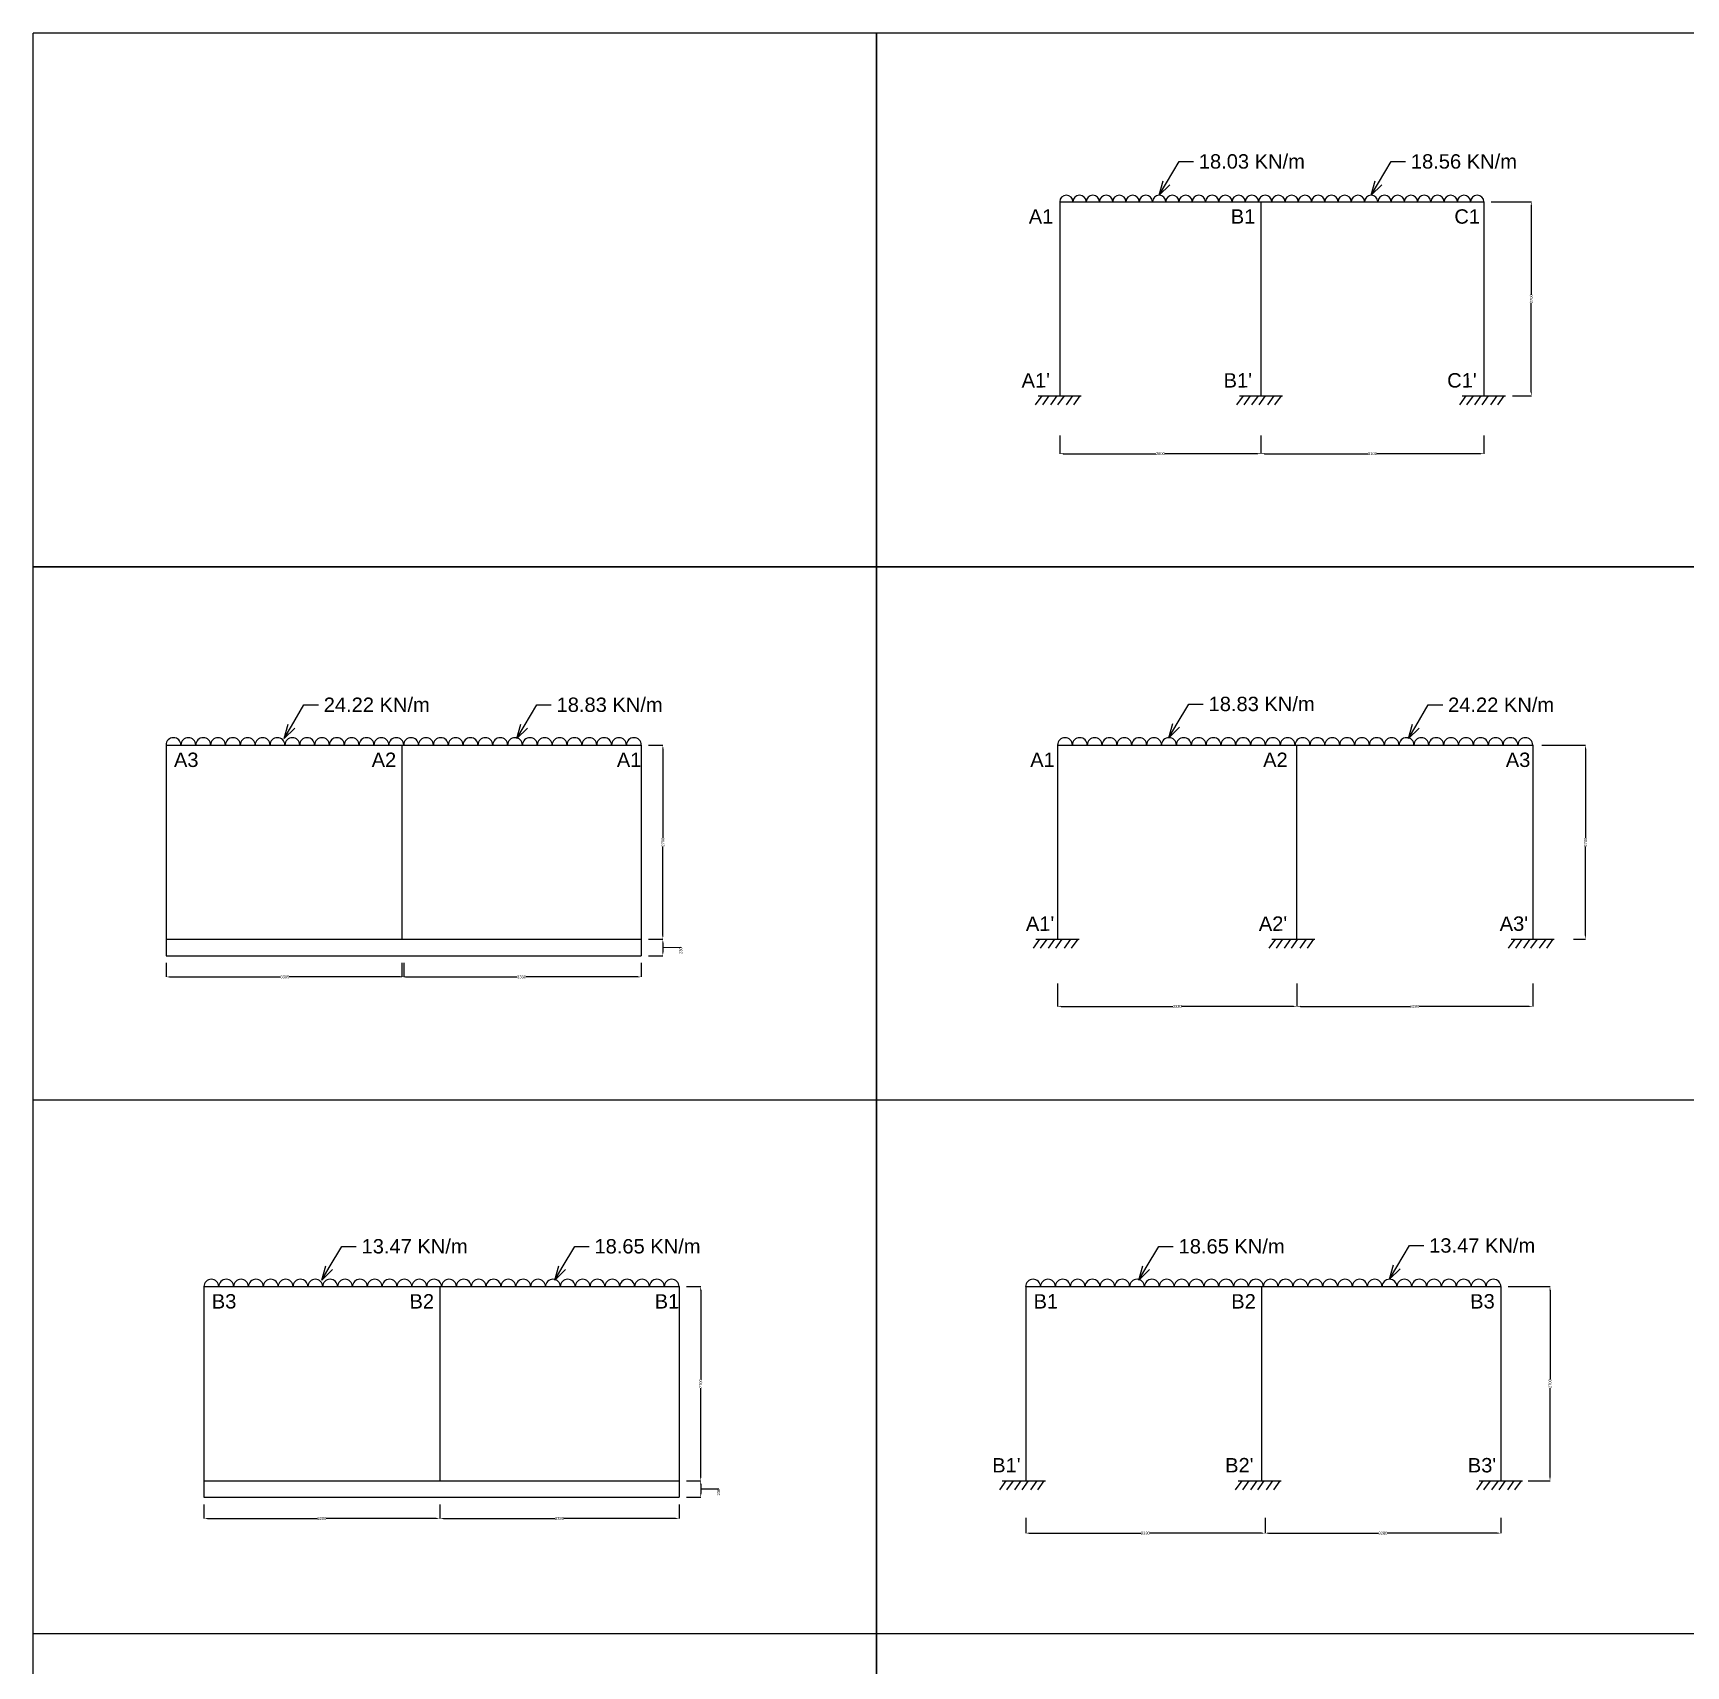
# Model space of a CAD drawing. Header units: millimetres. Extents: x 0 to 1679650, y -107560 to 692040.
# Drawn here: x 0 to 22991, y 74082 to 96803 of the extents above; entities that cross this region are included whole.
import ezdxf
from ezdxf import colors
from ezdxf.entities.mleader import LeaderData, LeaderLine
from ezdxf.math import Vec2, Vec3

# ---------------------------------------------------------------- set-up
doc = ezdxf.new("R2010")
doc.units = ezdxf.units.MM
doc.styles.get("Standard").update_dxf_attribs({"font": 'arial.ttf'})
doc.dimstyles.new('ISO-25', dxfattribs={"dimtxt": 40, "dimasz": 50, "dimexe": 1.25, "dimexo": 100, "dimtad": 0, "dimdec": 0, "dimtxsty": 'Standard', "dimcen": 2.5, "dimadec": 0, "dimazin": 0, "dimtfac": 1, "dimtdec": 0, "dimtmove": 0, "dimatfit": 3, "dimfxl": 1, "dimarcsym": 0})

# ---------------------------------------------------------------- blocks, each defined once
blk = doc.blocks.new('_Open30')
at = {"color": 0, "linetype": 'ByBlock', "lineweight": -2}
for p, q in [((-1, 0.27), (0, 0)), ((0, 0), (-1, -0.27)), ((0, 0), (-1, 0))]:
    blk.add_line(p, q, dxfattribs=at)
blk = doc.blocks.new('*D43')
at = {"color": 0, "lineweight": -2, "transparency": 16777216}
for p, q in [((20280, 94455), (20841, 94455)), ((20840, 94405), (20840, 93166)), ((20840, 91805), (20840, 93044)), ((20580, 91755), (20841, 91755))]:
    blk.add_line(p, q, dxfattribs=at)
at = {"color": 0, "transparency": 16777216}
for points in [[(20832, 94405), (20848, 94405), (20840, 94455)], [(20832, 91805), (20848, 91805), (20840, 91755)]]:
    blk.add_solid(points, dxfattribs=at)
at = {"layer": 'Defpoints', "color": 0, "transparency": 16777216}
for p in [(20180, 94455), (20480, 91755), (20840, 91755)]:
    blk.add_point(p, dxfattribs=at)
at = {"color": 0, "transparency": 16777216, "insert": (20840, 93105), "char_height": 40, "attachment_point": 5, "rotation": 90}
blk.add_mtext('2700', dxfattribs=at)
blk = doc.blocks.new('*D44')
at = {"color": 0, "lineweight": -2, "transparency": 16777216}
for p, q in [((14280, 91202), (14280, 90949)), ((17080, 91202), (17080, 90949)), ((14330, 90950), (15619, 90950)), ((17030, 90950), (15741, 90950))]:
    blk.add_line(p, q, dxfattribs=at)
at = {"color": 0, "transparency": 16777216}
for points in [[(14330, 90958), (14330, 90942), (14280, 90950)], [(17030, 90958), (17030, 90942), (17080, 90950)]]:
    blk.add_solid(points, dxfattribs=at)
at = {"layer": 'Defpoints', "color": 0, "transparency": 16777216}
for p in [(14280, 91302), (17080, 91302), (17080, 90950)]:
    blk.add_point(p, dxfattribs=at)
at = {"color": 0, "transparency": 16777216, "insert": (15680, 90950), "char_height": 40, "attachment_point": 5}
blk.add_mtext('2800', dxfattribs=at)
blk = doc.blocks.new('*D45')
at = {"color": 0, "lineweight": -2, "transparency": 16777216}
for p, q in [((17080, 91202), (17080, 90949)), ((20180, 91202), (20180, 90949)), ((17130, 90950), (18570, 90950)), ((20130, 90950), (18690, 90950))]:
    blk.add_line(p, q, dxfattribs=at)
at = {"color": 0, "transparency": 16777216}
for points in [[(17130, 90958), (17130, 90942), (17080, 90950)], [(20130, 90958), (20130, 90942), (20180, 90950)]]:
    blk.add_solid(points, dxfattribs=at)
at = {"layer": 'Defpoints', "color": 0, "transparency": 16777216}
for p in [(17080, 91302), (20180, 91302), (20180, 90950)]:
    blk.add_point(p, dxfattribs=at)
at = {"color": 0, "transparency": 16777216, "insert": (18630, 90950), "char_height": 40, "attachment_point": 5}
blk.add_mtext('3100', dxfattribs=at)
blk = doc.blocks.new('*D49')
at = {"color": 0, "lineweight": -2, "transparency": 16777216}
for p, q in [((1850, 83865), (1850, 83669)), ((5155, 83865), (5155, 83669)), ((1900, 83670), (3442, 83670)), ((5105, 83670), (3563, 83670))]:
    blk.add_line(p, q, dxfattribs=at)
at = {"color": 0, "transparency": 16777216}
for points in [[(1900, 83678), (1900, 83662), (1850, 83670)], [(5105, 83678), (5105, 83662), (5155, 83670)]]:
    blk.add_solid(points, dxfattribs=at)
at = {"layer": 'Defpoints', "color": 0, "transparency": 16777216}
for p in [(1850, 83965), (5155, 83965), (5155, 83670)]:
    blk.add_point(p, dxfattribs=at)
at = {"color": 0, "transparency": 16777216, "insert": (3502, 83670), "char_height": 40, "attachment_point": 5}
blk.add_mtext('3305', dxfattribs=at)
blk = doc.blocks.new('*D46')
at = {"color": 0, "lineweight": -2, "transparency": 16777216}
for p, q in [((5130, 83865), (5130, 83669)), ((8460, 83865), (8460, 83669)), ((5180, 83670), (6735, 83670)), ((8410, 83670), (6855, 83670))]:
    blk.add_line(p, q, dxfattribs=at)
at = {"color": 0, "transparency": 16777216}
for points in [[(5180, 83678), (5180, 83662), (5130, 83670)], [(8410, 83678), (8410, 83662), (8460, 83670)]]:
    blk.add_solid(points, dxfattribs=at)
at = {"layer": 'Defpoints', "color": 0, "transparency": 16777216}
for p in [(5130, 83965), (8460, 83965), (8460, 83670)]:
    blk.add_point(p, dxfattribs=at)
at = {"color": 0, "transparency": 16777216, "insert": (6795, 83670), "char_height": 40, "attachment_point": 5}
blk.add_mtext('3330', dxfattribs=at)
blk = doc.blocks.new('*D47')
at = {"color": 0, "lineweight": -2, "transparency": 16777216}
for p, q in [((8560, 86895), (8761, 86895)), ((8760, 86845), (8760, 85606)), ((8760, 84245), (8760, 85484)), ((8560, 84195), (8761, 84195))]:
    blk.add_line(p, q, dxfattribs=at)
at = {"color": 0, "transparency": 16777216}
for points in [[(8752, 86845), (8768, 86845), (8760, 86895)], [(8752, 84245), (8768, 84245), (8760, 84195)]]:
    blk.add_solid(points, dxfattribs=at)
at = {"layer": 'Defpoints', "color": 0, "transparency": 16777216}
for p in [(8460, 86895), (8460, 84195), (8760, 84195)]:
    blk.add_point(p, dxfattribs=at)
at = {"color": 0, "transparency": 16777216, "insert": (8760, 85545), "char_height": 40, "attachment_point": 5, "rotation": 90}
blk.add_mtext('2700', dxfattribs=at)
blk = doc.blocks.new('*D48')
at = {"color": 0, "lineweight": -2, "transparency": 16777216}
for p, q in [((8560, 84195), (8761, 84195)), ((8560, 83965), (8761, 83965)), ((8760, 84145), (8760, 84015)), ((8760, 84080), (9010, 84082)), ((9010, 84082), (9010, 84081))]:
    blk.add_line(p, q, dxfattribs=at)
at = {"color": 0, "transparency": 16777216}
for points in [[(8752, 84145), (8768, 84145), (8760, 84195)], [(8752, 84015), (8768, 84015), (8760, 83965)]]:
    blk.add_solid(points, dxfattribs=at)
at = {"layer": 'Defpoints', "color": 0, "transparency": 16777216}
for p in [(8460, 84195), (8460, 83965), (8760, 83965)]:
    blk.add_point(p, dxfattribs=at)
at = {"color": 0, "transparency": 16777216, "insert": (9010, 84036), "char_height": 40, "attachment_point": 5, "rotation": 90}
blk.add_mtext('230', dxfattribs=at)
blk = doc.blocks.new('*D50')
at = {"color": 0, "lineweight": -2, "transparency": 16777216}
for p, q in [((14250, 83577), (14250, 83259)), ((17580, 83577), (17580, 83259)), ((14300, 83260), (15855, 83260)), ((17530, 83260), (15975, 83260))]:
    blk.add_line(p, q, dxfattribs=at)
at = {"color": 0, "transparency": 16777216}
for points in [[(14300, 83268), (14300, 83252), (14250, 83260)], [(17530, 83268), (17530, 83252), (17580, 83260)]]:
    blk.add_solid(points, dxfattribs=at)
at = {"layer": 'Defpoints', "color": 0, "transparency": 16777216}
for p in [(14250, 83677), (17580, 83677), (17580, 83260)]:
    blk.add_point(p, dxfattribs=at)
at = {"color": 0, "transparency": 16777216, "insert": (15915, 83260), "char_height": 40, "attachment_point": 5}
blk.add_mtext('3330', dxfattribs=at)
blk = doc.blocks.new('*D51')
at = {"color": 0, "lineweight": -2, "transparency": 16777216}
for p, q in [((17580, 83577), (17580, 83259)), ((20860, 83577), (20860, 83259)), ((17630, 83260), (19160, 83260)), ((20810, 83260), (19280, 83260))]:
    blk.add_line(p, q, dxfattribs=at)
at = {"color": 0, "transparency": 16777216}
for points in [[(17630, 83268), (17630, 83252), (17580, 83260)], [(20810, 83268), (20810, 83252), (20860, 83260)]]:
    blk.add_solid(points, dxfattribs=at)
at = {"layer": 'Defpoints', "color": 0, "transparency": 16777216}
for p in [(17580, 83677), (20860, 83677), (20860, 83260)]:
    blk.add_point(p, dxfattribs=at)
at = {"color": 0, "transparency": 16777216, "insert": (19220, 83260), "char_height": 40, "attachment_point": 5}
blk.add_mtext('3280', dxfattribs=at)
blk = doc.blocks.new('*D52')
at = {"color": 0, "lineweight": -2, "transparency": 16777216}
for p, q in [((20985, 86895), (21596, 86895)), ((21595, 86845), (21595, 85606)), ((21595, 84245), (21595, 85484)), ((21425, 84195), (21596, 84195))]:
    blk.add_line(p, q, dxfattribs=at)
at = {"color": 0, "transparency": 16777216}
for points in [[(21587, 86845), (21603, 86845), (21595, 86895)], [(21587, 84245), (21603, 84245), (21595, 84195)]]:
    blk.add_solid(points, dxfattribs=at)
at = {"layer": 'Defpoints', "color": 0, "transparency": 16777216}
for p in [(20885, 86895), (21325, 84195), (21595, 84195)]:
    blk.add_point(p, dxfattribs=at)
at = {"color": 0, "transparency": 16777216, "insert": (21595, 85545), "char_height": 40, "attachment_point": 5, "rotation": 90}
blk.add_mtext('2700', dxfattribs=at)
blk = doc.blocks.new('*D55')
at = {"color": 0, "lineweight": -2, "transparency": 16777216}
for p, q in [((2377, 76330), (2377, 76134)), ((5657, 76330), (5657, 76134)), ((2427, 76135), (3956, 76135)), ((5607, 76135), (4077, 76135))]:
    blk.add_line(p, q, dxfattribs=at)
at = {"color": 0, "transparency": 16777216}
for points in [[(2427, 76143), (2427, 76127), (2377, 76135)], [(5607, 76143), (5607, 76127), (5657, 76135)]]:
    blk.add_solid(points, dxfattribs=at)
at = {"layer": 'Defpoints', "color": 0, "transparency": 16777216}
for p in [(2377, 76430), (5657, 76430), (5657, 76135)]:
    blk.add_point(p, dxfattribs=at)
at = {"color": 0, "transparency": 16777216, "insert": (4017, 76135), "char_height": 40, "attachment_point": 5}
blk.add_mtext('3280', dxfattribs=at)
blk = doc.blocks.new('*D56')
at = {"color": 0, "lineweight": -2, "transparency": 16777216}
for p, q in [((5657, 76330), (5657, 76134)), ((8987, 76330), (8987, 76134)), ((5707, 76135), (7261, 76135)), ((8937, 76135), (7382, 76135))]:
    blk.add_line(p, q, dxfattribs=at)
at = {"color": 0, "transparency": 16777216}
for points in [[(5707, 76143), (5707, 76127), (5657, 76135)], [(8937, 76143), (8937, 76127), (8987, 76135)]]:
    blk.add_solid(points, dxfattribs=at)
at = {"layer": 'Defpoints', "color": 0, "transparency": 16777216}
for p in [(5657, 76430), (8987, 76430), (8987, 76135)]:
    blk.add_point(p, dxfattribs=at)
at = {"color": 0, "transparency": 16777216, "insert": (7322, 76135), "char_height": 40, "attachment_point": 5}
blk.add_mtext('3330', dxfattribs=at)
blk = doc.blocks.new('*D53')
at = {"color": 0, "lineweight": -2, "transparency": 16777216}
for p, q in [((9087, 79360), (9288, 79360)), ((9287, 79310), (9287, 78071)), ((9287, 76710), (9287, 77949)), ((9087, 76660), (9288, 76660))]:
    blk.add_line(p, q, dxfattribs=at)
at = {"color": 0, "transparency": 16777216}
for points in [[(9278, 79310), (9295, 79310), (9287, 79360)], [(9278, 76710), (9295, 76710), (9287, 76660)]]:
    blk.add_solid(points, dxfattribs=at)
at = {"layer": 'Defpoints', "color": 0, "transparency": 16777216}
for p in [(8987, 79360), (8987, 76660), (9287, 76660)]:
    blk.add_point(p, dxfattribs=at)
at = {"color": 0, "transparency": 16777216, "insert": (9287, 78010), "char_height": 40, "attachment_point": 5, "rotation": 90}
blk.add_mtext('2700', dxfattribs=at)
blk = doc.blocks.new('*D54')
at = {"color": 0, "lineweight": -2, "transparency": 16777216}
for p, q in [((9087, 76660), (9288, 76660)), ((9287, 76610), (9287, 76480)), ((9087, 76430), (9288, 76430)), ((9287, 76545), (9537, 76547)), ((9537, 76547), (9537, 76546))]:
    blk.add_line(p, q, dxfattribs=at)
at = {"color": 0, "transparency": 16777216}
for points in [[(9278, 76610), (9295, 76610), (9287, 76660)], [(9278, 76480), (9295, 76480), (9287, 76430)]]:
    blk.add_solid(points, dxfattribs=at)
at = {"layer": 'Defpoints', "color": 0, "transparency": 16777216}
for p in [(8987, 76660), (8987, 76430), (9287, 76430)]:
    blk.add_point(p, dxfattribs=at)
at = {"color": 0, "transparency": 16777216, "insert": (9537, 76501), "char_height": 40, "attachment_point": 5, "rotation": 90}
blk.add_mtext('230', dxfattribs=at)
blk = doc.blocks.new('*D57')
at = {"color": 0, "lineweight": -2, "transparency": 16777216}
for p, q in [((13807, 76144), (13807, 75929)), ((17136, 76144), (17136, 75929)), ((13857, 75930), (15411, 75930)), ((17086, 75930), (15532, 75930))]:
    blk.add_line(p, q, dxfattribs=at)
at = {"color": 0, "transparency": 16777216}
for points in [[(13857, 75938), (13857, 75922), (13807, 75930)], [(17086, 75938), (17086, 75922), (17136, 75930)]]:
    blk.add_solid(points, dxfattribs=at)
at = {"layer": 'Defpoints', "color": 0, "transparency": 16777216}
for p in [(13807, 76244), (17136, 76244), (17136, 75930)]:
    blk.add_point(p, dxfattribs=at)
at = {"color": 0, "transparency": 16777216, "insert": (15471, 75930), "char_height": 40, "attachment_point": 5}
blk.add_mtext('3330', dxfattribs=at)
blk = doc.blocks.new('*D58')
at = {"color": 0, "lineweight": -2, "transparency": 16777216}
for p, q in [((17136, 76144), (17136, 75929)), ((20417, 76144), (20417, 75929)), ((17186, 75930), (18716, 75930)), ((20367, 75930), (18837, 75930))]:
    blk.add_line(p, q, dxfattribs=at)
at = {"color": 0, "transparency": 16777216}
for points in [[(17186, 75938), (17186, 75922), (17136, 75930)], [(20367, 75938), (20367, 75922), (20417, 75930)]]:
    blk.add_solid(points, dxfattribs=at)
at = {"layer": 'Defpoints', "color": 0, "transparency": 16777216}
for p in [(17136, 76244), (20417, 76244), (20417, 75930)]:
    blk.add_point(p, dxfattribs=at)
at = {"color": 0, "transparency": 16777216, "insert": (18776, 75930), "char_height": 40, "attachment_point": 5}
blk.add_mtext('3280', dxfattribs=at)
blk = doc.blocks.new('*D59')
at = {"color": 0, "lineweight": -2, "transparency": 16777216}
for p, q in [((20517, 79360), (21101, 79360)), ((21100, 79310), (21100, 78071)), ((21100, 76710), (21100, 77949)), ((20797, 76660), (21101, 76660))]:
    blk.add_line(p, q, dxfattribs=at)
at = {"color": 0, "transparency": 16777216}
for points in [[(21092, 79310), (21108, 79310), (21100, 79360)], [(21092, 76710), (21108, 76710), (21100, 76660)]]:
    blk.add_solid(points, dxfattribs=at)
at = {"layer": 'Defpoints', "color": 0, "transparency": 16777216}
for p in [(20417, 79360), (20697, 76660), (21100, 76660)]:
    blk.add_point(p, dxfattribs=at)
at = {"color": 0, "transparency": 16777216, "insert": (21100, 78010), "char_height": 40, "attachment_point": 5, "rotation": 90}
blk.add_mtext('2700', dxfattribs=at)

msp = doc.modelspace()

# ---------------------------------------------------------------- linework, layer by layer
for p, q in [((23460, 96802.8), (0, 96802.8)), ((14280, 94455), (20180, 94455)), ((14280, 94455), (14280, 91755)), ((17080, 94455), (17080, 91755)), ((20180, 94455), (20180, 91755)), ((14030, 91755), (13940, 91630)), ((13980, 91755), (14580, 91755)), ((14130, 91755), (14040, 91630)), ((14240, 91755), (14150, 91630)), ((14340, 91755), (14250, 91630)), ((14460, 91755), (14370, 91630)), ((14560, 91755), (14470, 91630)), ((16830, 91755), (16740, 91630)), ((16780, 91755), (17380, 91755)), ((16930, 91755), (16840, 91630)), ((17040, 91755), (16950, 91630)), ((17140, 91755), (17050, 91630)), ((17260, 91755), (17170, 91630)), ((17360, 91755), (17270, 91630)), ((19930, 91755), (19840, 91630)), ((19880, 91755), (20480, 91755)), ((20030, 91755), (19940, 91630)), ((20140, 91755), (20050, 91630)), ((20240, 91755), (20150, 91630)), ((20360, 91755), (20270, 91630)), ((20460, 91755), (20370, 91630)), ((1850, 86895), (8460, 86895)), ((1850, 86895), (1850, 84195)), ((5130, 86895), (5130, 84195)), ((8460, 86895), (8460, 84195)), ((14250, 86895), (20860, 86895)), ((14250, 86895), (14250, 84195)), ((17580, 84195), (17580, 86895)), ((20860, 86895), (20860, 84195)), ((1850, 84195), (8460, 84195)), ((1850, 84195), (1850, 83965)), ((8460, 84195), (8460, 83965)), ((14000, 84195), (13910, 84070)), ((13950, 84195), (14550, 84195)), ((14100, 84195), (14010, 84070)), ((14210, 84195), (14120, 84070)), ((14310, 84195), (14220, 84070)), ((14430, 84195), (14340, 84070)), ((14530, 84195), (14440, 84070)), ((17280, 84195), (17190, 84070)), ((17230, 84195), (17830, 84195)), ((17380, 84195), (17290, 84070)), ((17490, 84195), (17400, 84070)), ((17590, 84195), (17500, 84070)), ((17710, 84195), (17620, 84070)), ((17810, 84195), (17720, 84070)), ((20610, 84195), (20520, 84070)), ((20560, 84195), (21160, 84195)), ((20710, 84195), (20620, 84070)), ((20820, 84195), (20730, 84070)), ((20920, 84195), (20830, 84070)), ((21040, 84195), (20950, 84070)), ((21140, 84195), (21050, 84070)), ((1850, 83965), (8460, 83965)), ((11730, 81952.8), (0, 81952.8)), ((23460, 81952.8), (11730, 81952.8)), ((2376.7, 79360), (8986.7, 79360)), ((2376.7, 79360), (2376.7, 76660)), ((5656.7, 79360), (5656.7, 76660)), ((8986.7, 79360), (8986.7, 76660)), ((13806.7, 79360), (20416.7, 79360)), ((13806.7, 79360), (13806.7, 76660)), ((17086.7, 79360), (17086.7, 76660)), ((20416.7, 79360), (20416.7, 76660)), ((2376.7, 76660), (8986.7, 76660)), ((2376.7, 76660), (2376.7, 76430)), ((8986.7, 76660), (8986.7, 76430)), ((13531.7, 76660), (13441.7, 76535)), ((13481.7, 76660), (14081.7, 76660)), ((13631.7, 76660), (13541.7, 76535)), ((13741.7, 76660), (13651.7, 76535)), ((13841.7, 76660), (13751.7, 76535)), ((13961.7, 76660), (13871.7, 76535)), ((14061.7, 76660), (13971.7, 76535)), ((16811.7, 76660), (16721.7, 76535)), ((16761.7, 76660), (17361.7, 76660)), ((16911.7, 76660), (16821.7, 76535)), ((17021.7, 76660), (16931.7, 76535)), ((17121.7, 76660), (17031.7, 76535)), ((17241.7, 76660), (17151.7, 76535)), ((17341.7, 76660), (17251.7, 76535)), ((20166.7, 76660), (20076.7, 76535)), ((20116.7, 76660), (20716.7, 76660)), ((20266.7, 76660), (20176.7, 76535)), ((20376.7, 76660), (20286.7, 76535)), ((20476.7, 76660), (20386.7, 76535)), ((20596.7, 76660), (20506.7, 76535)), ((20696.7, 76660), (20606.7, 76535)), ((2376.7, 76430), (8986.7, 76430)), ((23460, 74527.8), (0, 74527.8))]:
    msp.add_line(p, q)
for points in [[(11730, 96802.8), (11730, 89377.8), (0, 89377.8), (0, 96802.8)], [(23460, 96802.8), (23460, 89377.8), (11730, 89377.8), (11730, 96802.8)], [(11730, 74527.8), (11730, 67102.8), (0, 67102.8), (0, 74527.8)], [(23460, 74527.8), (23460, 67102.8), (11730, 67102.8), (11730, 74527.8)]]:
    msp.add_lwpolyline(points)
for points in [[(0, 74527.8), (0, 89377.8), (11730, 89377.8), (11730, 74527.8), (0, 74527.8)], [(11730, 74527.8), (11730, 89377.8), (23460, 89377.8), (23460, 74527.8), (11730, 74527.8)]]:
    msp.add_lwpolyline(points, close=True)
for centre, radius in [((14372.2, 94455), 92.2), ((14556.6, 94455), 92.2), ((14740.9, 94455), 92.2), ((14925.3, 94455), 92.2), ((15109.7, 94455), 92.2), ((15294.1, 94455), 92.2), ((15478.4, 94455), 92.2), ((15662.8, 94455), 92.2), ((15847.2, 94455), 92.2), ((16031.6, 94455), 92.2), ((16215.9, 94455), 92.2), ((16400.3, 94455), 92.2), ((16584.7, 94455), 92.2), ((16769.1, 94455), 92.2), ((16953.4, 94455), 92.2), ((17137.8, 94455), 92.2), ((17322.2, 94455), 92.2), ((17506.6, 94455), 92.2), ((17690.9, 94455), 92.2), ((17875.3, 94455), 92.2), ((18059.7, 94455), 92.2), ((18244.1, 94455), 92.2), ((18428.4, 94455), 92.2), ((18612.8, 94455), 92.2), ((18797.2, 94455), 92.2), ((18981.6, 94455), 92.2), ((19165.9, 94455), 92.2), ((19350.3, 94455), 92.2), ((19534.7, 94455), 92.2), ((19719.1, 94455), 92.2), ((19903.4, 94455), 92.2), ((20087.8, 94455), 92.2), ((1953.3, 86895), 103.3), ((2159.8, 86895), 103.3), ((2366.4, 86895), 103.3), ((2573, 86895), 103.3), ((2779.5, 86895), 103.3), ((2986.1, 86895), 103.3), ((3192.7, 86895), 103.3), ((3399.2, 86895), 103.3), ((3605.8, 86895), 103.3), ((3812.3, 86895), 103.3), ((4018.9, 86895), 103.3), ((4225.5, 86895), 103.3), ((4432, 86895), 103.3), ((4638.6, 86895), 103.3), ((4845.2, 86895), 103.3), ((5051.7, 86895), 103.3), ((5258.3, 86895), 103.3), ((5464.8, 86895), 103.3), ((5671.4, 86895), 103.3), ((5878, 86895), 103.3), ((6084.5, 86895), 103.3), ((6291.1, 86895), 103.3), ((6497.7, 86895), 103.3), ((6704.2, 86895), 103.3), ((6910.8, 86895), 103.3), ((7117.3, 86895), 103.3), ((7323.9, 86895), 103.3), ((7530.5, 86895), 103.3), ((7737, 86895), 103.3), ((7943.6, 86895), 103.3), ((8150.2, 86895), 103.3), ((8356.7, 86895), 103.3), ((14353.3, 86895), 103.3), ((14559.8, 86895), 103.3), ((14766.4, 86895), 103.3), ((14973, 86895), 103.3), ((15179.5, 86895), 103.3), ((15386.1, 86895), 103.3), ((15592.7, 86895), 103.3), ((15799.2, 86895), 103.3), ((16005.8, 86895), 103.3), ((16212.3, 86895), 103.3), ((16418.9, 86895), 103.3), ((16625.5, 86895), 103.3), ((16832, 86895), 103.3), ((17038.6, 86895), 103.3), ((17245.2, 86895), 103.3), ((17451.7, 86895), 103.3), ((17658.3, 86895), 103.3), ((17864.8, 86895), 103.3), ((18071.4, 86895), 103.3), ((18278, 86895), 103.3), ((18484.5, 86895), 103.3), ((18691.1, 86895), 103.3), ((18897.7, 86895), 103.3), ((19104.2, 86895), 103.3), ((19310.8, 86895), 103.3), ((19517.3, 86895), 103.3), ((19723.9, 86895), 103.3), ((19930.5, 86895), 103.3), ((20137, 86895), 103.3), ((20343.6, 86895), 103.3), ((20550.2, 86895), 103.3), ((20756.7, 86895), 103.3), ((2479.9, 79360), 103.3), ((2686.5, 79360), 103.3), ((2893.1, 79360), 103.3), ((3099.6, 79360), 103.3), ((3306.2, 79360), 103.3), ((3512.8, 79360), 103.3), ((3719.3, 79360), 103.3), ((3925.9, 79360), 103.3), ((4132.4, 79360), 103.3), ((4339, 79360), 103.3), ((4545.6, 79360), 103.3), ((4752.1, 79360), 103.3), ((4958.7, 79360), 103.3), ((5165.3, 79360), 103.3), ((5371.8, 79360), 103.3), ((5578.4, 79360), 103.3), ((5784.9, 79360), 103.3), ((5991.5, 79360), 103.3), ((6198.1, 79360), 103.3), ((6404.6, 79360), 103.3), ((6611.2, 79360), 103.3), ((6817.8, 79360), 103.3), ((7024.3, 79360), 103.3), ((7230.9, 79360), 103.3), ((7437.4, 79360), 103.3), ((7644, 79360), 103.3), ((7850.6, 79360), 103.3), ((8057.1, 79360), 103.3), ((8263.7, 79360), 103.3), ((8470.3, 79360), 103.3), ((8676.8, 79360), 103.3), ((8883.4, 79360), 103.3), ((13909.9, 79360), 103.3), ((14116.5, 79360), 103.3), ((14323.1, 79360), 103.3), ((14529.6, 79360), 103.3), ((14736.2, 79360), 103.3), ((14942.8, 79360), 103.3), ((15149.3, 79360), 103.3), ((15355.9, 79360), 103.3), ((15562.4, 79360), 103.3), ((15769, 79360), 103.3), ((15975.6, 79360), 103.3), ((16182.1, 79360), 103.3), ((16388.7, 79360), 103.3), ((16595.3, 79360), 103.3), ((16801.8, 79360), 103.3), ((17008.4, 79360), 103.3), ((17214.9, 79360), 103.3), ((17421.5, 79360), 103.3), ((17628.1, 79360), 103.3), ((17834.6, 79360), 103.3), ((18041.2, 79360), 103.3), ((18247.8, 79360), 103.3), ((18454.3, 79360), 103.3), ((18660.9, 79360), 103.3), ((18867.4, 79360), 103.3), ((19074, 79360), 103.3), ((19280.6, 79360), 103.3), ((19487.1, 79360), 103.3), ((19693.7, 79360), 103.3), ((19900.3, 79360), 103.3), ((20106.8, 79360), 103.3), ((20313.4, 79360), 103.3)]:
    msp.add_arc(centre, radius, 0, 180)

# ---------------------------------------------------------------- texts
for s, p in [('A1', (13850, 94150)), ('B1', (16660, 94150)), ('C1', (19770, 94150)), ("A1'", (13750, 91870)), ("B1'", (16560, 91870)), ("C1'", (19670, 91870)), ('A3', (1960, 86590)), ('A2', (4710, 86590)), ('A1', (8120, 86590)), ('A1', (13870, 86590)), ('A2', (17110, 86590)), ('A3', (20485, 86590)), ("A1'", (13810, 84310)), ("A2'", (17050, 84310)), ("A3'", (20400, 84310)), ('B3', (2486.7, 79055)), ('B2', (5236.7, 79055)), ('B1', (8646.7, 79055)), ('B1', (13916.7, 79055)), ('B2', (16666.7, 79055)), ('B3', (19990, 79055)), ("B1'", (13341.7, 76775)), ("B2'", (16581.7, 76775)), ("B3'", (19956.7, 76775))]:
    msp.add_text(s, height=200, rotation=0.17556).set_placement(p)

# ---------------------------------------------------------------- dimensions: what is measured, and where the dimension line sits
for base, p1, p2, picture, middle in [((20840, 91755), (20180, 94455), (20480, 91755), '*D43', (20840, 93105)), ((21595, 84195), (20885, 86895), (21325, 84195), '*D52', (21595, 85545))]:
    dim = msp.add_linear_dim(base=base, p1=p1, p2=p2, angle=90, dimstyle='ISO-25')
    dim.commit()
    dim.dimension.update_dxf_attribs({"geometry": picture, "text_midpoint": middle, "dimtype": 160})
for base, p1, p2, picture, middle in [((17080, 90950), (14280, 91301.9), (17080, 91301.9), '*D44', (15680, 90950)), ((17580, 83260), (14250, 83676.9), (17580, 83676.9), '*D50', (15915, 83260)), ((17136.3, 75930), (13806.7, 76244.4), (17136.3, 76244.4), '*D57', (15471.5, 75930))]:
    dim = msp.add_linear_dim(base=base, p1=p1, p2=p2, dimstyle='ISO-25')
    dim.commit()
    dim.dimension.update_dxf_attribs({"geometry": picture, "text_midpoint": middle})
for base, p1, p2, picture, middle in [((20180, 90950), (17080, 91301.9), (20180, 91301.9), '*D45', (18630, 90950)), ((5155, 83670), (1850, 83965), (5155, 83965), '*D49', (3502.5, 83670)), ((8460, 83670), (5130, 83965), (8460, 83965), '*D46', (6795, 83670)), ((20860, 83260), (17580, 83676.9), (20860, 83676.9), '*D51', (19220, 83260)), ((5656.7, 76135), (2376.7, 76430), (5656.7, 76430), '*D55', (4016.7, 76135)), ((8986.7, 76135), (5656.7, 76430), (8986.7, 76430), '*D56', (7321.7, 76135)), ((20416.7, 75930), (17136.3, 76244.4), (20416.7, 76244.4), '*D58', (18776.5, 75930))]:
    dim = msp.add_linear_dim(base=base, p1=p1, p2=p2, dimstyle='ISO-25', override={"dimtmove": 1})
    dim.commit()
    dim.dimension.update_dxf_attribs({"geometry": picture, "text_midpoint": middle})
for base, p1, p2, picture, middle in [((8760, 84195), (8460, 86895), (8460, 84195), '*D47', (8760, 85545)), ((9286.7, 76660), (8986.7, 79360), (8986.7, 76660), '*D53', (9286.7, 78010)), ((21100, 76660), (20416.7, 79360), (20696.7, 76660), '*D59', (21100, 78010))]:
    dim = msp.add_linear_dim(base=base, p1=p1, p2=p2, angle=90, dimstyle='ISO-25')
    dim.commit()
    dim.dimension.update_dxf_attribs({"geometry": picture, "text_midpoint": middle})
for base, p1, p2, picture, middle in [((8760, 83965), (8460, 84195), (8460, 83965), '*D48', (9010, 84080)), ((9286.7, 76430), (8986.7, 76660), (8986.7, 76430), '*D54', (9536.7, 76545))]:
    dim = msp.add_linear_dim(base=base, p1=p1, p2=p2, angle=90, dimstyle='ISO-25', override={"dimtmove": 1})
    dim.commit()
    dim.dimension.update_dxf_attribs({"geometry": picture, "text_midpoint": middle, "dimtype": 160})

# ---------------------------------------------------------------- leaders
ml = msp.add_multileader_mtext('Standard')
ml.set_content('18.03 KN/m', color=256)
ml.set_leader_properties()
ml.set_arrow_properties(name='OPEN30')
ml.build(insert=Vec2(0, 0))
ml.multileader.update_dxf_attribs({"text_right_attachment_type": 2, "dogleg_length": 200, "arrow_head_size": 200})
ctx = ml.context
ctx.base_point, ctx.char_height, ctx.arrow_head_size, ctx.landing_gap_size, ctx.plane_origin = Vec3(16140, 95015), 200, 200, 75, Vec3(15662.8, 94547.2)
ctx.right_attachment = 2
notes = []
notes.append((ctx, [(0, (1, 1, 0), (15940, 95015), (1, 0), 200, [(0, [(15662.8, 94547.2)], 0, [])])]))
ctx.mtext.insert, ctx.mtext.line_spacing_factor, ctx.mtext.flow_direction = Vec3(16215, 95116.8), 1.2, 5
ml = msp.add_multileader_mtext('Standard')
ml.set_content('18.56 KN/m', color=256)
ml.set_leader_properties()
ml.set_arrow_properties(name='OPEN30')
ml.build(insert=Vec2(0, 0))
ml.multileader.update_dxf_attribs({"text_right_attachment_type": 2, "dogleg_length": 200, "arrow_head_size": 200})
ctx = ml.context
ctx.base_point, ctx.char_height, ctx.arrow_head_size, ctx.landing_gap_size, ctx.plane_origin = Vec3(19090, 95015), 200, 200, 75, Vec3(18612.8, 94547.2)
ctx.right_attachment = 2
notes.append((ctx, [(0, (1, 1, 0), (18890, 95015), (1, 0), 200, [(0, [(18612.8, 94547.2)], 0, [])])]))
ctx.mtext.insert, ctx.mtext.line_spacing_factor, ctx.mtext.flow_direction = Vec3(19165, 95116.7), 1.2, 5
ml = msp.add_multileader_mtext('Standard')
ml.set_content('24.22 KN/m', color=256)
ml.set_leader_properties()
ml.set_arrow_properties(name='OPEN30')
ml.build(insert=Vec2(0, 0))
ml.multileader.update_dxf_attribs({"text_right_attachment_type": 2, "dogleg_length": 200, "arrow_head_size": 200})
ctx = ml.context
ctx.base_point, ctx.char_height, ctx.arrow_head_size, ctx.landing_gap_size, ctx.plane_origin = Vec3(3968.1, 87455), 200, 200, 75, Vec3(3490.9, 86987.2)
ctx.right_attachment = 2
notes.append((ctx, [(0, (1, 1, 0), (3768.1, 87455), (1, 0), 200, [(0, [(3490.9, 86987.2)], 0, [])])]))
ctx.mtext.insert, ctx.mtext.line_spacing_factor, ctx.mtext.flow_direction = Vec3(4043.1, 87556.7), 1.2, 5
ml = msp.add_multileader_mtext('Standard')
ml.set_content('18.83 KN/m', color=256)
ml.set_leader_properties()
ml.set_arrow_properties(name='OPEN30')
ml.build(insert=Vec2(0, 0))
ml.multileader.update_dxf_attribs({"text_right_attachment_type": 2, "dogleg_length": 200, "arrow_head_size": 200})
ctx = ml.context
ctx.base_point, ctx.char_height, ctx.arrow_head_size, ctx.landing_gap_size, ctx.plane_origin = Vec3(7207.2, 87455), 200, 200, 75, Vec3(6730, 86987.2)
ctx.right_attachment = 2
notes.append((ctx, [(0, (1, 1, 0), (7007.2, 87455), (1, 0), 200, [(0, [(6730, 86987.2)], 0, [])])]))
ctx.mtext.insert, ctx.mtext.line_spacing_factor, ctx.mtext.flow_direction = Vec3(7282.2, 87556.8), 1.2, 5
ml = msp.add_multileader_mtext('Standard')
ml.set_content('18.83 KN/m', color=256)
ml.set_leader_properties()
ml.set_arrow_properties(name='OPEN30')
ml.build(insert=Vec2(0, 0))
ml.multileader.update_dxf_attribs({"text_right_attachment_type": 2, "dogleg_length": 200, "arrow_head_size": 200})
ctx = ml.context
ctx.base_point, ctx.char_height, ctx.arrow_head_size, ctx.landing_gap_size, ctx.plane_origin = Vec3(16276.4, 87466.1), 200, 200, 75, Vec3(15799.2, 86998.3)
ctx.right_attachment = 2
notes.append((ctx, [(0, (1, 1, 0), (16076.4, 87466.1), (1, 0), 200, [(0, [(15799.2, 86998.3)], 0, [])])]))
ctx.mtext.insert, ctx.mtext.line_spacing_factor, ctx.mtext.flow_direction = Vec3(16351.4, 87567.9), 1.2, 5
ml = msp.add_multileader_mtext('Standard')
ml.set_content('24.22 KN/m', color=256)
ml.set_leader_properties()
ml.set_arrow_properties(name='OPEN30')
ml.build(insert=Vec2(0, 0))
ml.multileader.update_dxf_attribs({"text_right_attachment_type": 2, "dogleg_length": 200, "arrow_head_size": 200})
ctx = ml.context
ctx.base_point, ctx.char_height, ctx.arrow_head_size, ctx.landing_gap_size, ctx.plane_origin = Vec3(19607.2, 87455), 200, 200, 75, Vec3(19130, 86987.2)
ctx.right_attachment = 2
notes.append((ctx, [(0, (1, 1, 0), (19407.2, 87455), (1, 0), 200, [(0, [(19130, 86987.2)], 0, [])])]))
ctx.mtext.insert, ctx.mtext.line_spacing_factor, ctx.mtext.flow_direction = Vec3(19682.2, 87556.7), 1.2, 5
ml = msp.add_multileader_mtext('Standard')
ml.set_content('13.47 KN/m', color=256)
ml.set_leader_properties()
ml.set_arrow_properties(name='OPEN30')
ml.build(insert=Vec2(0, 0))
ml.multileader.update_dxf_attribs({"text_right_attachment_type": 2, "dogleg_length": 200, "arrow_head_size": 200})
ctx = ml.context
ctx.base_point, ctx.char_height, ctx.arrow_head_size, ctx.landing_gap_size, ctx.plane_origin = Vec3(4494.8, 79920), 200, 200, 75, Vec3(4017.6, 79452.2)
ctx.right_attachment = 2
notes.append((ctx, [(0, (1, 1, 0), (4294.8, 79920), (1, 0), 200, [(0, [(4017.6, 79452.2)], 0, [])])]))
ctx.mtext.insert, ctx.mtext.line_spacing_factor, ctx.mtext.flow_direction = Vec3(4569.8, 80021.8), 1.2, 5
ml = msp.add_multileader_mtext('Standard')
ml.set_content('18.65 KN/m', color=256)
ml.set_leader_properties()
ml.set_arrow_properties(name='OPEN30')
ml.build(insert=Vec2(0, 0))
ml.multileader.update_dxf_attribs({"text_right_attachment_type": 2, "dogleg_length": 200, "arrow_head_size": 200})
ctx = ml.context
ctx.base_point, ctx.char_height, ctx.arrow_head_size, ctx.landing_gap_size, ctx.plane_origin = Vec3(7733.9, 79920), 200, 200, 75, Vec3(7256.7, 79452.2)
ctx.right_attachment = 2
notes.append((ctx, [(0, (1, 1, 0), (7533.9, 79920), (1, 0), 200, [(0, [(7256.7, 79452.2)], 0, [])])]))
ctx.mtext.insert, ctx.mtext.line_spacing_factor, ctx.mtext.flow_direction = Vec3(7808.9, 80021.7), 1.2, 5
ml = msp.add_multileader_mtext('Standard')
ml.set_content('18.65 KN/m', color=256)
ml.set_leader_properties()
ml.set_arrow_properties(name='OPEN30')
ml.build(insert=Vec2(0, 0))
ml.multileader.update_dxf_attribs({"text_right_attachment_type": 2, "dogleg_length": 200, "arrow_head_size": 200})
ctx = ml.context
ctx.base_point, ctx.char_height, ctx.arrow_head_size, ctx.landing_gap_size, ctx.plane_origin = Vec3(15858.9, 79920), 200, 200, 75, Vec3(15381.7, 79452.2)
ctx.right_attachment = 2
notes.append((ctx, [(0, (1, 1, 0), (15658.9, 79920), (1, 0), 200, [(0, [(15381.7, 79452.2)], 0, [])])]))
ctx.mtext.insert, ctx.mtext.line_spacing_factor, ctx.mtext.flow_direction = Vec3(15933.9, 80021.7), 1.2, 5
ml = msp.add_multileader_mtext('Standard')
ml.set_content('13.47 KN/m', color=256)
ml.set_leader_properties()
ml.set_arrow_properties(name='OPEN30')
ml.build(insert=Vec2(0, 0))
ml.multileader.update_dxf_attribs({"text_right_attachment_type": 2, "dogleg_length": 200, "arrow_head_size": 200})
ctx = ml.context
ctx.base_point, ctx.char_height, ctx.arrow_head_size, ctx.landing_gap_size, ctx.plane_origin = Vec3(19344.2, 79931.1), 200, 200, 75, Vec3(18867, 79463.3)
ctx.right_attachment = 2
notes.append((ctx, [(0, (1, 1, 0), (19144.2, 79931.1), (1, 0), 200, [(0, [(18867, 79463.3)], 0, [])])]))
ctx.mtext.insert, ctx.mtext.line_spacing_factor, ctx.mtext.flow_direction = Vec3(19419.2, 80032.9), 1.2, 5
for ctx, leaders in notes:
    for number, flags, end, landing, length, lines in leaders:
        leader = LeaderData()
        leader.index, (leader.has_last_leader_line, leader.has_dogleg_vector, leader.attachment_direction) = number, flags
        leader.last_leader_point, leader.dogleg_vector, leader.dogleg_length = Vec3(end), Vec3(landing), length
        for number, points, colour, breaks in lines:
            line = LeaderLine()
            line.index, line.vertices, line.color, line.breaks = number, Vec3.list(points), colors.encode_raw_color(colour), breaks
            leader.lines.append(line)
        ctx.leaders.append(leader)

doc.saveas('drawing.dxf')
